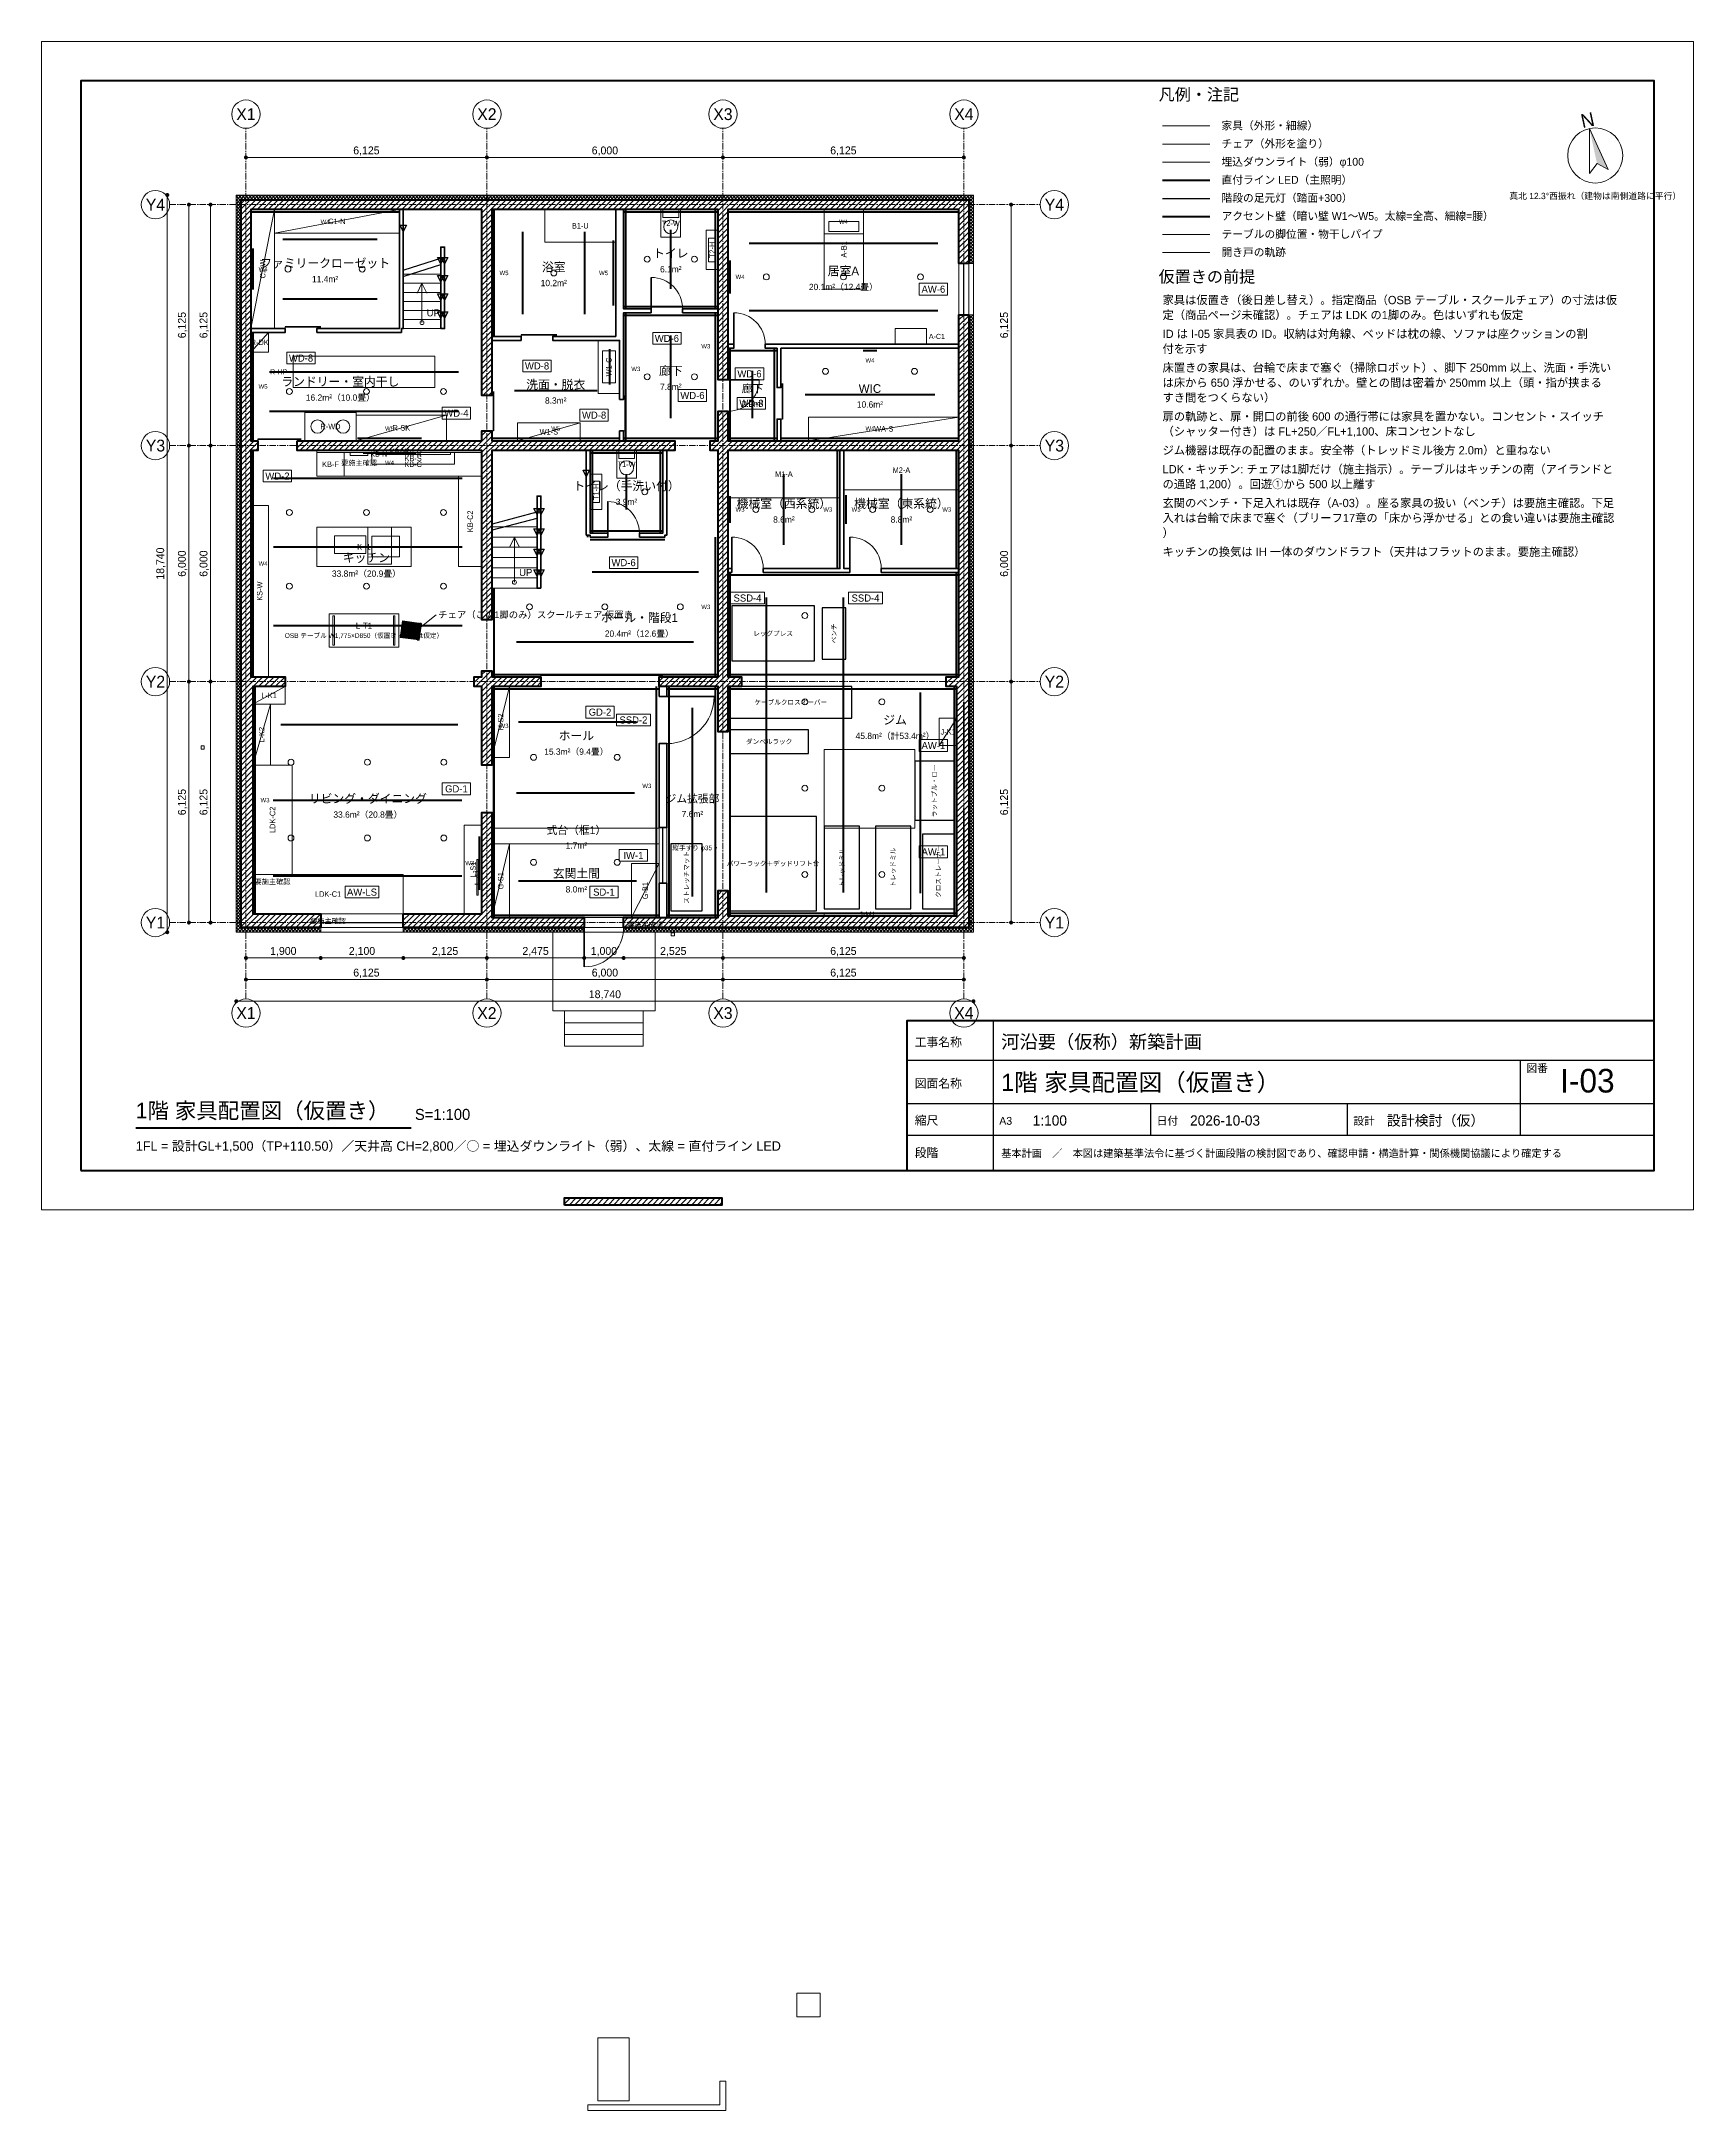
# Model space of a CAD drawing. Header units: millimetres. Extents: x 0 to 42000, y -22900 to 29700.
import ezdxf
from ezdxf.enums import TextEntityAlignment as Align

# ---------------------------------------------------------------- set-up
doc = ezdxf.new("R2010")
doc.units = ezdxf.units.MM
doc.header["$LTSCALE"] = 50
doc.linetypes.add('CENTER', pattern=[5.08, 3.175, -0.635, 0.635, -0.635])
for name, color, linetype, lineweight in [('A-ACCENT', 1, 'Continuous', 90), ('A-CUT', 7, 'Continuous', 50), ('A-CUT-HATCH', 8, 'Continuous', 9), ('A-CUT-INS', 9, 'Continuous', 9), ('A-CUT-LGS', 7, 'Continuous', 35), ('A-DIMS', 7, 'Continuous', 13), ('A-DOOR', 5, 'Continuous', 18), ('A-FURN', 7, 'Continuous', 18), ('A-GLAZ', 5, 'Continuous', 18), ('A-GRID', 1, 'CENTER', 13), ('A-GRID-SYMB', 7, 'Continuous', 18), ('A-HIDDEN', 8, 'Continuous', 13), ('A-ROOM', 7, 'Continuous', 18), ('A-STRS', 7, 'Continuous', 18), ('A-SYMB', 7, 'Continuous', 18), ('A-TEXT', 7, 'Continuous', 18), ('A-VIS', 7, 'Continuous', 18), ('E-FOOT', 6, 'Continuous', 25), ('E-LINE', 4, 'Continuous', 70), ('E-LITE', 7, 'Continuous', 18), ('G-FRAME', 7, 'Continuous', 70), ('G-TITLE', 7, 'Continuous', 25)]:
    doc.layers.add(name, color=color, linetype=linetype, lineweight=lineweight)
doc.styles.add('JP', font='ipag.ttf')
doc.dimstyles.new('JIS', dxfattribs={"dimscale": 100, "dimtxt": 2, "dimasz": 1, "dimexe": 1, "dimexo": 1, "dimgap": 0.6, "dimtad": 1, "dimdec": 0, "dimtxsty": 'JP', "dimblk": 'DOT', "dimcen": 2.5, "dimclrd": 7, "dimclre": 7, "dimclrt": 7, "dimazin": 3, "dimtfac": 1, "dimtmove": 0, "dimatfit": 3, "dimlwd": 13, "dimlwe": 13})

# ---------------------------------------------------------------- blocks, each defined once
blk = doc.blocks.new('_DOT')
at = {"color": 0, "linetype": 'BYBLOCK'}
blk.add_line((-0.5, 0), (-1, 0), dxfattribs=at)
at = {"color": 0, "linetype": 'BYBLOCK', "const_width": 0.5}
blk.add_lwpolyline([(-0.25, 0, 1), (0.25, 0, 1)], format="xyb", close=True, dxfattribs=at)

msp = doc.modelspace()

# ---------------------------------------------------------------- hatches: boundary and pattern name
at = {"layer": 'A-CUT-HATCH'}
h = msp.add_hatch(dxfattribs=at)
h.set_pattern_fill('ANSI31', scale=31.496)
h.paths.add_polyline_path([(5075, 25425), (5075, 25675), (23575, 25675), (23575, 25425), (23575, 24050), (23325, 24050), (23325, 25425), (17450, 25425), (17450, 21100), (17200, 21100), (17200, 25425), (11450, 25425), (11450, 20700), (11200, 20700), (11200, 25425), (5325, 25425), (5325, 19550), (5500, 19550), (5500, 19300), (5325, 19300), (5325, 13550), (6200, 13550), (6200, 13300), (5375, 13300), (5375, 7525), (7100, 7525), (7100, 7425), (7100, 7175), (5075, 7175), (5075, 7425), (5075, 7525)])
h.paths.add_polyline_path([(17450, 13300), (17450, 12150), (17200, 12150), (17200, 13300), (15700, 13300), (15700, 13550), (17200, 13550), (17200, 19300), (17000, 19300), (17000, 19550), (17200, 19550), (17200, 20300), (17450, 20300), (17450, 19550), (23325, 19550), (23325, 22750), (23575, 22750), (23575, 12900), (23575, 10700), (23575, 10200), (23575, 8000), (23575, 7475), (23575, 7425), (23575, 7175), (14800, 7175), (14800, 7425), (17200, 7425), (17200, 8115), (17450, 8115), (17450, 7475), (23275, 7475), (23275, 8000), (23275, 10200), (23275, 10700), (23275, 12900), (23275, 13300), (23000, 13300), (23000, 13550), (23325, 13550), (23325, 19300), (17450, 19300), (17450, 13550), (17800, 13550), (17800, 13300)])
h.paths.add_polyline_path([(13300, 120), (13300, 300), (17300, 300), (17300, 120)])
h.paths.add_polyline_path([(6500, 19550), (11200, 19550), (11200, 19800), (11450, 19800), (11450, 19550), (16100, 19550), (16100, 19300), (11450, 19300), (11450, 15000), (11200, 15000), (11200, 19300), (6500, 19300)])
h.paths.add_polyline_path([(9200, 7175), (9200, 7425), (9200, 7525), (11200, 7525), (11200, 10100), (11450, 10100), (11450, 7425), (13800, 7425), (13800, 7175)])
h.paths.add_polyline_path([(12700, 13550), (12700, 13300), (11450, 13300), (11450, 11300), (11200, 11300), (11200, 13300), (11000, 13300), (11000, 13550), (11200, 13550), (11200, 13700), (11450, 13700), (11450, 13550)])
at = {"layer": 'A-CUT-INS'}
h = msp.add_hatch(dxfattribs=at)
h.set_pattern_fill('ANSI37', scale=18.89764)
h.paths.add_polyline_path([(4955, 25675), (4955, 25795), (23695, 25795), (23695, 25675), (23695, 24050), (23575, 24050), (23575, 25675), (5075, 25675), (5075, 7175), (7100, 7175), (7100, 7055), (4955, 7055), (4955, 7175)])
h.paths.add_polyline_path([(14800, 7175), (23575, 7175), (23575, 8000), (23575, 10200), (23575, 10700), (23575, 12900), (23575, 22750), (23695, 22750), (23695, 12900), (23695, 10700), (23695, 10200), (23695, 8000), (23695, 7175), (23695, 7055), (14800, 7055)])
h.paths.add_polyline_path([(13800, 7175), (13800, 7055), (9200, 7055), (9200, 7175)])
at = {"layer": 'A-FURN'}
h = msp.add_hatch(color=8, dxfattribs=at)
h.dxf.hatch_style = 1
h.paths.add_polyline_path([(9120.6, 14550.4), (9595.9, 14483.6), (9654.4, 14899.6), (9179.1, 14966.4)])
at = {"layer": 'A-SYMB'}
msp.add_hatch(color=7, dxfattribs=at).paths.add_polyline_path([(39351.1, 27484), (39544.7, 26594.8), (39828.7, 26441.7)])

# ---------------------------------------------------------------- linework, layer by layer
at = {"layer": 'A-ACCENT'}
msp.add_line((28500, 25250), (29700, 25250), dxfattribs=at)
at = {"layer": 'A-ACCENT', "lineweight": 90}
for points in [[(5325, 25365), (9100, 25365)], [(11510, 22200), (11510, 25425)], [(17450, 25365), (23325, 25365)], [(5385, 23389.7), (5385, 24435.3)], [(14540, 22989.3), (14540, 24635.7)], [(17510, 23295.1), (17510, 24129.9)], [(5385, 19550), (5385, 22300)], [(17140, 21700), (17140, 22200)], [(20887, 21840), (21238, 21840)], [(14860, 21200), (14860, 21550)], [(8035.2, 19610), (9664.8, 19610)], [(11455.6, 19610), (14694.4, 19610)], [(18800, 19610), (23325, 19610)], [(5385, 13550), (5385, 19300)], [(8176.4, 19240), (9523.6, 19240)], [(20240, 16300), (20240, 19300)], [(23265, 16300), (23265, 19300)], [(17510, 17463.8), (17510, 18136.2)], [(20460, 17439), (20460, 18161)], [(17140, 14150), (17140, 16500)], [(5435, 7525), (5435, 13300)], [(11510, 11900), (11510, 12700)], [(15640, 10300), (15640, 11250)], [(11140, 8133), (11140, 9492)]]:
    msp.add_lwpolyline(points, dxfattribs=at)
at = {"layer": 'A-ACCENT', "lineweight": 40}
for points in [[(14800, 25365), (17200, 25365)], [(14860, 22900), (14860, 25425)], [(17140, 22900), (17140, 25425)], [(14800, 22960), (17200, 22960)], [(14800, 22740), (17200, 22740)], [(14860, 22150), (14860, 22800)], [(17140, 22200), (17140, 22800)], [(14860, 21550), (14860, 22150)], [(17140, 19550), (17140, 21700)], [(17450, 21840), (18700, 21840)], [(17510, 19550), (17510, 21900)], [(18640, 19550), (18640, 21900)], [(14860, 19550), (14860, 21200)], [(14800, 19610), (17200, 19610)], [(17450, 19610), (18700, 19610)], [(13950, 19240), (15800, 19240)], [(14010, 17200), (14010, 19300)], [(15740, 17200), (15740, 19300)], [(13890, 17100), (13890, 17130)], [(13950, 17260), (15800, 17260)], [(13950, 17040), (15850, 17040)], [(17140, 16500), (17140, 17100)], [(11510, 13550), (11510, 15800)], [(17450, 16140), (23325, 16140)], [(17510, 13550), (17510, 16200)], [(23265, 13550), (23265, 16200)], [(17140, 13550), (17140, 14150)], [(11450, 13610), (17200, 13610)], [(11450, 13240), (15700, 13240)], [(11510, 12700), (11510, 13300)], [(15640, 11250), (15640, 13300)], [(15900, 13240), (17200, 13240)], [(15960, 7425), (15960, 13300)], [(17140, 7425), (17140, 13300)], [(17450, 13610), (23325, 13610)], [(17450, 13240), (23275, 13240)], [(17510, 7475), (17510, 13300)], [(23215, 7475), (23215, 13300)], [(11510, 9700), (11510, 11900)], [(15640, 9700), (15640, 10300)], [(11510, 9300), (11510, 9700)], [(15640, 9300), (15640, 9700)], [(11510, 7425), (11510, 9300)], [(15640, 7425), (15640, 9300)], [(11450, 7485), (15700, 7485)], [(15900, 7485), (17200, 7485)], [(17450, 7535), (23275, 7535)]]:
    msp.add_lwpolyline(points, dxfattribs=at)
at = {"layer": 'A-CUT'}
for points in [[(5075, 25425), (5075, 25675), (23575, 25675), (23575, 25425), (23575, 24050), (23325, 24050), (23325, 25425), (17450, 25425), (17450, 21100), (17200, 21100), (17200, 25425), (11450, 25425), (11450, 20700), (11200, 20700), (11200, 25425), (5325, 25425), (5325, 19550), (5500, 19550), (5500, 19300), (5325, 19300), (5325, 13550), (6200, 13550), (6200, 13300), (5375, 13300), (5375, 7525), (7100, 7525), (7100, 7425), (7100, 7175), (5075, 7175), (5075, 7425), (5075, 7525), (5075, 25425)], [(17450, 13300), (17450, 12150), (17200, 12150), (17200, 13300), (15700, 13300), (15700, 13550), (17200, 13550), (17200, 19300), (17000, 19300), (17000, 19550), (17200, 19550), (17200, 20300), (17450, 20300), (17450, 19550), (23325, 19550), (23325, 22750), (23575, 22750), (23575, 12900), (23575, 10700), (23575, 10200), (23575, 8000), (23575, 7475), (23575, 7425), (23575, 7175), (14800, 7175), (14800, 7425), (17200, 7425), (17200, 8115), (17450, 8115), (17450, 7475), (23275, 7475), (23275, 8000), (23275, 10200), (23275, 10700), (23275, 12900), (23275, 13300), (23000, 13300), (23000, 13550), (23325, 13550), (23325, 19300), (17450, 19300), (17450, 13550), (17800, 13550), (17800, 13300), (17450, 13300)], [(6500, 19550), (11200, 19550), (11200, 19800), (11450, 19800), (11450, 19550), (16100, 19550), (16100, 19300), (11450, 19300), (11450, 15000), (11200, 15000), (11200, 19300), (6500, 19300), (6500, 19550)], [(12700, 13550), (12700, 13300), (11450, 13300), (11450, 11300), (11200, 11300), (11200, 13300), (11000, 13300), (11000, 13550), (11200, 13550), (11200, 13700), (11450, 13700), (11450, 13550), (12700, 13550)], [(9200, 7175), (9200, 7425), (9200, 7525), (11200, 7525), (11200, 10100), (11450, 10100), (11450, 7425), (13800, 7425), (13800, 7175), (9200, 7175)], [(13300, 120), (13300, 300), (17300, 300), (17300, 120), (13300, 120)]]:
    msp.add_lwpolyline(points, dxfattribs=at)
at = {"layer": 'A-CUT-LGS', "lineweight": 18}
for points in [[(4955, 25675), (4955, 25795), (23695, 25795), (23695, 25675), (23695, 24050), (23575, 24050), (23575, 25675), (5075, 25675), (5075, 7175), (7100, 7175), (7100, 7055), (4955, 7055), (4955, 7175), (4955, 25675)], [(14800, 7175), (23575, 7175), (23575, 8000), (23575, 10200), (23575, 10700), (23575, 12900), (23575, 22750), (23695, 22750), (23695, 12900), (23695, 10700), (23695, 10200), (23695, 8000), (23695, 7175), (23695, 7055), (14800, 7055), (14800, 7175)], [(13800, 7175), (13800, 7055), (9200, 7055), (9200, 7175), (13800, 7175)]]:
    msp.add_lwpolyline(points, dxfattribs=at)
at = {"layer": 'A-CUT-LGS'}
for points in [[(7000, 22300), (7000, 22400), (9100, 22400), (9100, 25425), (9200, 25425), (9200, 22400), (9150, 22400), (9150, 22300), (7000, 22300)], [(14700, 20600), (14700, 22100), (13000, 22100), (13000, 22200), (14600, 22200), (14600, 25425), (14800, 25425), (14800, 22900), (15500, 22900), (15500, 22800), (14800, 22800), (14800, 22150), (14800, 20600), (14700, 20600)], [(10150, 22400), (10150, 24470), (10250, 24470), (10250, 22400), (10150, 22400)], [(16300, 22800), (16300, 22900), (17200, 22900), (17200, 22800), (16300, 22800)], [(5325, 22300), (5325, 22400), (6200, 22400), (6200, 22300), (5325, 22300)], [(12200, 22100), (11450, 22100), (11450, 22200), (12200, 22200), (12200, 22100)], [(17450, 21900), (17450, 22000), (17600, 22000), (17600, 21900), (17450, 21900)], [(23325, 22000), (23325, 21900), (18800, 21900), (18800, 20900), (18700, 20900), (18700, 21900), (18400, 21900), (18400, 22000), (23325, 22000)], [(18700, 19550), (18700, 20100), (18800, 20100), (18800, 19550), (18700, 19550)], [(14700, 19550), (14700, 19800), (14800, 19800), (14800, 19550), (14700, 19550)], [(13950, 17100), (13950, 17150), (13850, 17150), (13850, 19300), (13950, 19300), (13950, 17200), (14400, 17200), (14400, 17100), (13950, 17100)], [(15200, 17100), (15200, 17200), (15800, 17200), (15800, 19300), (15900, 19300), (15900, 17150), (15850, 17150), (15850, 17100), (15200, 17100)], [(18350, 16200), (18350, 16300), (20300, 16300), (20300, 19300), (20400, 19300), (20400, 16300), (20550, 16300), (20550, 16200), (18350, 16200)], [(12700, 15800), (12600, 15800), (12600, 18140), (12700, 18140), (12700, 15800)], [(17450, 16200), (17450, 16300), (17550, 16300), (17550, 16200), (17450, 16200)], [(21350, 16200), (21350, 16300), (23325, 16300), (23325, 16200), (21350, 16200)], [(15700, 13050), (15700, 13300), (15900, 13300), (15900, 13050), (15700, 13050)], [(15700, 9715), (15700, 11850), (15900, 11850), (15900, 9715), (15700, 9715)], [(15700, 7425), (15700, 8300), (15900, 8300), (15900, 7425), (15700, 7425)]]:
    msp.add_lwpolyline(points, dxfattribs=at)
at = {"layer": 'A-DOOR'}
for p, q in [((28500, 24330), (29700, 24330)), ((6200, 22440), (6200, 22300)), ((12200, 22240), (12200, 22100)), ((18840, 20100), (18700, 20100)), ((5500, 19590), (5500, 19300)), ((11490, 19800), (11200, 19800)), ((14840, 19800), (14700, 19800)), ((12700, 13590), (12700, 13300)), ((11490, 10100), (11200, 10100))]:
    msp.add_line(p, q, dxfattribs=at)
at = {"layer": 'A-DOOR', "lineweight": 35}
for p, q in [((15500, 22900), (15500, 23700)), ((17600, 22000), (17600, 22800)), ((17450, 21100), (18250, 21100)), ((14400, 17200), (14400, 18000)), ((17550, 16300), (17550, 17100)), ((20550, 16300), (20550, 17100)), ((15900, 13050), (17100, 13050)), ((13800, 7175), (13800, 6175))]:
    msp.add_line(p, q, dxfattribs=at)
for points in [[(6200, 22440), (7100, 22440)], [(12200, 22240), (13100, 22240)], [(11490, 19800), (11490, 20800)], [(14840, 19800), (14840, 20700)], [(18840, 20100), (18840, 21000)], [(5500, 19590), (6600, 19590)], [(12700, 13590), (15800, 13590)], [(11490, 10100), (11490, 11400)]]:
    msp.add_lwpolyline(points, dxfattribs=at)
at = {"layer": 'A-DOOR'}
for points in [[(4060, 11710), (4060, 11790), (4140, 11790), (4140, 11710), (4060, 11710)], [(16010, 6960), (16010, 7040), (16090, 7040), (16090, 6960), (16010, 6960)], [(19200, -20513.6), (19200, -19913.6), (19800, -19913.6), (19800, -20513.6), (19200, -20513.6)], [(14144.6, -22650), (14144.6, -21050), (14944.6, -21050), (14944.6, -22650), (14144.6, -22650)]]:
    msp.add_lwpolyline(points, dxfattribs=at)
for centre, radius, start, end in [((15500, 22900), 800, 0, 90), ((17600, 22000), 800, 0, 90), ((17450, 21100), 800, 270, 0), ((14400, 17200), 800, 0, 90), ((17550, 16300), 800, 0, 90), ((20550, 16300), 800, 0, 90), ((15900, 13050), 1200, 270, 0), ((13800, 7175), 1000, 270, 0)]:
    msp.add_arc(centre, radius, start, end, dxfattribs=at)
at = {"layer": 'A-FURN'}
for p, q in [((28500, 27550), (29700, 27550)), ((28500, 27090), (29700, 27090)), ((5325, 22400), (5925, 25425)), ((5925, 24825), (9100, 25425)), ((19900, 24805), (20900, 24805)), ((5325, 21800), (5775, 22300)), ((8000, 19550), (10300, 20200)), ((12100, 19550), (13700, 20000)), ((19500, 19550), (23325, 20150)), ((5375, 12850), (6200, 13300)), ((11450, 11500), (11900, 13300)), ((5375, 11300), (5825, 12850)), ((22825, 11800), (23275, 12500)), ((11450, 7425), (11900, 9300)), ((15000, 7425), (15700, 8800))]:
    msp.add_line(p, q, dxfattribs=at)
for points in [[(5325, 22400), (5925, 22400), (5925, 25425), (5325, 25425)], [(5925, 24825), (9100, 24825), (9100, 25425), (5925, 25425)], [(12800, 24600), (14600, 24600), (14600, 25425), (12800, 25425)], [(15750, 24725), (16250, 24725), (16250, 25425), (15750, 25425)], [(15800, 25225), (16200, 25225), (16200, 25425), (15800, 25425)], [(19900, 23400), (20900, 23400), (20900, 25425), (19900, 25425)], [(16900, 23900), (17200, 23900), (17200, 24900), (16900, 24900)], [(20020, 24865), (20780, 24865), (20780, 25125), (20020, 25125)], [(16960, 24100), (17140, 24100), (17140, 24700), (16960, 24700)], [(5325, 21800), (5775, 21800), (5775, 22300), (5325, 22300)], [(14150, 20750), (14700, 20750), (14700, 22100), (14150, 22100)], [(21700, 22000), (22500, 22000), (22500, 22400), (21700, 22400)], [(6400, 20900), (10000, 20900), (10000, 21700), (6400, 21700)], [(14260, 21020), (14590, 21020), (14590, 21830), (14260, 21830)], [(6700, 19550), (8000, 19550), (8000, 20270), (6700, 20270)], [(8000, 19550), (10300, 19550), (10300, 20200), (8000, 20200)], [(12100, 19550), (13700, 19550), (13700, 20000), (12100, 20000)], [(19500, 19550), (23325, 19550), (23325, 20150), (19500, 20150)], [(7000, 19250), (11200, 19250), (11200, 19300), (7000, 19300)], [(7000, 18650), (7700, 18650), (7700, 19250), (7000, 19250)], [(7700, 18650), (11200, 18650), (11200, 19250), (7700, 19250)], [(7850, 19170), (8300, 19170), (8300, 19250), (7850, 19250)], [(8400, 18950), (10500, 18950), (10500, 19250), (8400, 19250)], [(8500, 19200), (10400, 19200), (10400, 19250), (8500, 19250)], [(14625, 18600), (15125, 18600), (15125, 19300), (14625, 19300)], [(14675, 19100), (15075, 19100), (15075, 19300), (14675, 19300)], [(17450, 18100), (20300, 18100), (20300, 19300), (17450, 19300)], [(20400, 18300), (23325, 18300), (23325, 19300), (20400, 19300)], [(10600, 16350), (11200, 16350), (11200, 18650), (10600, 18650)], [(13950, 17800), (14250, 17800), (14250, 18700), (13950, 18700)], [(14010, 17980), (14190, 17980), (14190, 18520), (14010, 18520)], [(5325, 13550), (5775, 13550), (5775, 17900), (5325, 17900)], [(7000, 16350), (9400, 16350), (9400, 17350), (7000, 17350)], [(7450, 16680), (8250, 16680), (8250, 17130), (7450, 17130)], [(8400, 16600), (9100, 16600), (9100, 17120), (8400, 17120)], [(7312.5, 14300), (9087.5, 14300), (9087.5, 15150), (7312.5, 15150)], [(9120.6, 14550.4), (9595.9, 14483.6), (9654.4, 14899.6), (9179.1, 14966.4)], [(5375, 12850), (6200, 12850), (6200, 13300), (5375, 13300)], [(11450, 11500), (11900, 11500), (11900, 13300), (11450, 13300)], [(5375, 11300), (5825, 11300), (5825, 12850), (5375, 12850)], [(22825, 11800), (23275, 11800), (23275, 12500), (22825, 12500)], [(5375, 8525), (6375, 8525), (6375, 11300), (5375, 11300)], [(10750, 7525), (11200, 7525), (11200, 9775), (10750, 9775)], [(11450, 7425), (11900, 7425), (11900, 9300), (11450, 9300)], [(5375, 7525), (9200, 7525), (9200, 8525), (5375, 8525)], [(11070, 8000), (11100, 8000), (11100, 8900), (11070, 8900)], [(15000, 7425), (15700, 7425), (15700, 8800), (15000, 8800)], [(19900, 7475), (22100, 7475), (22100, 7535), (19900, 7535)]]:
    msp.add_lwpolyline(points, close=True, dxfattribs=at)
at = {"layer": 'A-FURN', "lineweight": 35}
msp.add_lwpolyline([(9556.3, 14489.2), (9595.9, 14483.6), (9654.4, 14899.6), (9614.8, 14905.1)], close=True, dxfattribs=at)
at = {"layer": 'A-FURN'}
for centre, radius in [((16000, 24985), 180), ((7020, 19910), 170), ((7670, 19910), 170), ((14875, 18860), 180), ((17143, 9198), 17.5)]:
    msp.add_circle(centre, radius, dxfattribs=at)
at = {"layer": 'A-GLAZ', "lineweight": 25}
for points in [[(23450, 22750), (23450, 24050)], [(15800, 8300), (15800, 9715)], [(7100, 7300), (9200, 7300)]]:
    msp.add_lwpolyline(points, dxfattribs=at)
at = {"layer": 'A-GRID'}
for p, q in [((5200, 5360), (5200, 27490)), ((11325, 5360), (11325, 27490)), ((17325, 5360), (17325, 27490)), ((23450, 5360), (23450, 27490)), ((3260, 25550), (25390, 25550)), ((3260, 19425), (25390, 19425)), ((3260, 13425), (25390, 13425)), ((3260, 7300), (25390, 7300))]:
    msp.add_line(p, q, dxfattribs=at)
at = {"layer": 'A-GRID-SYMB'}
for centre in [(5200, 27850), (11325, 27850), (17325, 27850), (23450, 27850), (2900, 25550), (25750, 25550), (2900, 19425), (25750, 19425), (2900, 13425), (25750, 13425), (2900, 7300), (25750, 7300), (5200, 5000), (11325, 5000), (17325, 5000), (23450, 5000)]:
    msp.add_circle(centre, 360, dxfattribs=at)
at = {"layer": 'A-HIDDEN'}
for p, q in [((28500, 24790), (29700, 24790)), ((6400, 21700), (10000, 21700)), ((6400, 20900), (10000, 20900)), ((7700, 18650), (11200, 18650)), ((10600, 16350), (11200, 16350))]:
    msp.add_line(p, q, dxfattribs=at)
at = {"layer": 'A-HIDDEN', "lineweight": 35}
for p, q in [((23450, 10700), (23450, 12900)), ((23450, 8000), (23450, 10200))]:
    msp.add_line(p, q, dxfattribs=at)
at = {"layer": 'A-HIDDEN'}
for points in [[(8300, 16410), (8900, 16410), (8900, 17350), (8300, 17350)], [(7412.5, 14350), (7452.5, 14350), (7452.5, 15100), (7412.5, 15100)], [(8947.5, 14350), (8987.5, 14350), (8987.5, 15100), (8947.5, 15100)], [(19900, 9700), (22200, 9700), (22200, 11700), (19900, 11700)]]:
    msp.add_lwpolyline(points, close=True, dxfattribs=at)
at = {"layer": 'A-STRS', "lineweight": 25}
for p, q in [((9220, 23890), (10150, 24190)), ((9220, 23730), (10150, 24030)), ((11470, 17440), (12600, 17740)), ((11470, 17280), (12600, 17580))]:
    msp.add_line(p, q, dxfattribs=at)
at = {"layer": 'A-STRS'}
for points in [[(9200, 23780), (10150, 23780), (10150, 23550), (9200, 23550), (9200, 23780)], [(9200, 23550), (10150, 23550), (10150, 23320), (9200, 23320), (9200, 23550)], [(9200, 23320), (10150, 23320), (10150, 23090), (9200, 23090), (9200, 23320)], [(9555, 23300), (9675, 23550), (9795, 23300)], [(9675, 22550), (9675, 23550)], [(9200, 23090), (10150, 23090), (10150, 22860), (9200, 22860), (9200, 23090)], [(9200, 22860), (10150, 22860), (10150, 22630), (9200, 22630), (9200, 22860)], [(9200, 22630), (10150, 22630), (10150, 22400), (9200, 22400), (9200, 22630)], [(11450, 17360), (12600, 17360), (12600, 17100), (11450, 17100), (11450, 17360)], [(11450, 17100), (12600, 17100), (12600, 16840), (11450, 16840), (11450, 17100)], [(11450, 16840), (12600, 16840), (12600, 16580), (11450, 16580), (11450, 16840)], [(11905, 16850), (12025, 17100), (12145, 16850)], [(12025, 15950), (12025, 17100)], [(11450, 16580), (12600, 16580), (12600, 16320), (11450, 16320), (11450, 16580)], [(11450, 16320), (12600, 16320), (12600, 16060), (11450, 16060), (11450, 16320)], [(11450, 16060), (12600, 16060), (12600, 15800), (11450, 15800), (11450, 16060)], [(13000, 5055), (13000, 7055), (13800, 7055), (14800, 7055), (15600, 7055), (15600, 5055), (13000, 5055)], [(13300, 4755), (13300, 5055), (15300, 5055), (15300, 4755), (13300, 4755)], [(13300, 4455), (13300, 4755), (15300, 4755), (15300, 4455), (13300, 4455)], [(13300, 4155), (13300, 4455), (15300, 4455), (15300, 4155), (13300, 4155)]]:
    msp.add_lwpolyline(points, dxfattribs=at)
for centre in [(9675, 22550), (12025, 15950)]:
    msp.add_circle(centre, 50, dxfattribs=at)
at = {"layer": 'A-SYMB'}
msp.add_line((9537.5, 14725), (10037.5, 15125), dxfattribs=at)
at = {"layer": 'A-SYMB', "lineweight": 50}
msp.add_line((2400, 2080), (9396, 2080), dxfattribs=at)
at = {"layer": 'A-SYMB'}
msp.add_lwpolyline([(39351.1, 27484), (39349.9, 26337.5), (39544.7, 26594.8), (39828.7, 26441.7)], close=True, dxfattribs=at)
msp.add_circle((39500, 26800), 700, dxfattribs=at)
at = {"layer": 'A-TEXT'}
for points in [[(22314.2, 23250), (23035.8, 23250), (23035.8, 23550), (22314.2, 23550)], [(15539.2, 22000), (16260.8, 22000), (16260.8, 22300), (15539.2, 22300)], [(6239.2, 21500), (6960.8, 21500), (6960.8, 21800), (6239.2, 21800)], [(12239.2, 21300), (12960.8, 21300), (12960.8, 21600), (12239.2, 21600)], [(17639.2, 21100), (18360.8, 21100), (18360.8, 21400), (17639.2, 21400)], [(16189.2, 20550), (16910.8, 20550), (16910.8, 20850), (16189.2, 20850)], [(17689.2, 20350), (18410.8, 20350), (18410.8, 20650), (17689.2, 20650)], [(10189.2, 20100), (10910.8, 20100), (10910.8, 20400), (10189.2, 20400)], [(13689.2, 20050), (14410.8, 20050), (14410.8, 20350), (13689.2, 20350)], [(5639.2, 18500), (6360.8, 18500), (6360.8, 18800), (5639.2, 18800)], [(14439.2, 16300), (15160.8, 16300), (15160.8, 16600), (14439.2, 16600)], [(17519, 15400), (18381, 15400), (18381, 15700), (17519, 15700)], [(20519, 15400), (21381, 15400), (21381, 15700), (20519, 15700)], [(13839.2, 12500), (14560.8, 12500), (14560.8, 12800), (13839.2, 12800)], [(14619, 12300), (15481, 12300), (15481, 12600), (14619, 12600)], [(22314.2, 11650), (23035.8, 11650), (23035.8, 11950), (22314.2, 11950)], [(10189.2, 10550), (10910.8, 10550), (10910.8, 10850), (10189.2, 10850)], [(14689.2, 8857.5), (15410.8, 8857.5), (15410.8, 9157.5), (14689.2, 9157.5)], [(22314.2, 8950), (23035.8, 8950), (23035.8, 9250), (22314.2, 9250)], [(7719, 7925), (8581, 7925), (8581, 8225), (7719, 8225)], [(13939.2, 7925), (14660.8, 7925), (14660.8, 8225), (13939.2, 8225)]]:
    msp.add_lwpolyline(points, close=True, dxfattribs=at)
at = {"layer": 'A-VIS'}
for points in [[(23325, 22750), (23325, 24050), (23575, 24050), (23575, 22750), (23325, 22750)], [(23575, 22750), (23575, 24050), (23695, 24050), (23695, 22750), (23575, 22750)], [(15700, 9700.5), (15700, 9700), (11450, 9700), (11450, 9700.5)], [(11450, 9300), (11450, 9700), (15700, 9700), (15700, 9300), (11450, 9300)], [(15700, 8300), (15700, 9715), (15900, 9715), (15900, 8300), (15700, 8300)], [(14800, 7425), (13800, 7425), (11450, 7425), (11450, 9300), (15700, 9300), (15700, 8300), (15700, 7425), (14800, 7425)], [(7100, 7175), (7100, 7425), (7100, 7525), (9200, 7525), (9200, 7425), (9200, 7175), (7100, 7175)], [(13800, 7424.5), (13800, 7425), (14800, 7425), (14800, 7424.5)], [(7100, 7055), (7100, 7175), (9200, 7175), (9200, 7055), (7100, 7055)], [(14800, 7175.5), (14800, 7175), (13800, 7175), (13800, 7175.5)], [(13800, 7174.5), (13800, 7175), (14800, 7175), (14800, 7174.5)], [(14800, 7055.5), (14800, 7055), (13800, 7055), (13800, 7055.5)], [(13887.9, -22900), (13887.9, -22750), (17250, -22750), (17250, -22150), (17400, -22150), (17400, -22750), (17400, -22900), (13887.9, -22900)]]:
    msp.add_lwpolyline(points, dxfattribs=at)
at = {"layer": 'A-VIS', "lineweight": 25}
for points in [[(17550, 13950), (19650, 13950), (19650, 15350), (17550, 15350)], [(19850, 14000), (20450, 14000), (20450, 15300), (19850, 15300)], [(17500, 12500), (20600, 12500), (20600, 13300), (17500, 13300)], [(17500, 11600), (19500, 11600), (19500, 12200), (17500, 12200)], [(22200, 9900), (23200, 9900), (23200, 11400), (22200, 11400)], [(17500, 7600), (19700, 7600), (19700, 10000), (17500, 10000)], [(19900, 7650), (20800, 7650), (20800, 9750), (19900, 9750)], [(21200, 7650), (22100, 7650), (22100, 9750), (21200, 9750)], [(22400, 7650), (23200, 7650), (23200, 9550), (22400, 9550)], [(16000, 7600), (16800, 7600), (16800, 9300), (16000, 9300)]]:
    msp.add_lwpolyline(points, close=True, dxfattribs=at)
at = {"layer": 'E-FOOT'}
msp.add_line((28500, 25710), (29700, 25710), dxfattribs=at)
for points in [[(9120, 25027.5), (9280, 25027.5), (9200, 24867.5)], [(10070, 24205), (10230, 24205), (10150, 24045)], [(10170, 24205), (10330, 24205), (10250, 24045)], [(10070, 23745), (10230, 23745), (10150, 23585)], [(10170, 23745), (10330, 23745), (10250, 23585)], [(10070, 23285), (10230, 23285), (10150, 23125)], [(10170, 23285), (10330, 23285), (10250, 23125)], [(10070, 22825), (10230, 22825), (10150, 22665)], [(10170, 22825), (10330, 22825), (10250, 22665)], [(13770, 18800), (13930, 18800), (13850, 18640)], [(12520, 17830), (12680, 17830), (12600, 17670)], [(12620, 17830), (12780, 17830), (12700, 17670)], [(12520, 17310), (12680, 17310), (12600, 17150)], [(12620, 17310), (12780, 17310), (12700, 17150)], [(12520, 16790), (12680, 16790), (12600, 16630)], [(12620, 16790), (12780, 16790), (12700, 16630)], [(12520, 16270), (12680, 16270), (12600, 16110)], [(12620, 16270), (12780, 16270), (12700, 16110)]]:
    msp.add_lwpolyline(points, close=True, dxfattribs=at)
at = {"layer": 'E-LINE'}
msp.add_line((28500, 26170), (29700, 26170), dxfattribs=at)
at = {"layer": 'E-LINE', "lineweight": 50}
for points in [[(12238, 22762), (12238, 24862)], [(13812, 22762), (13812, 24862)], [(16000, 23412), (16000, 24912)], [(6138, 24669), (8538, 24669)], [(17988, 24569), (22788, 24569)], [(6138, 23156), (8538, 23156)], [(17988, 22856), (22788, 22856)], [(16000, 20125), (16000, 22225)], [(14450, 20975), (14450, 21875)], [(5800, 21300), (10600, 21300)], [(18075, 20125), (18075, 21325)], [(12025, 20825), (14125, 20825)], [(19412, 20725), (22712, 20725)], [(5800, 20300), (10600, 20300)], [(5900, 18600), (10700, 18600)], [(14875, 17800), (14875, 18700)], [(18875, 16900), (18875, 18700)], [(21862, 16900), (21862, 18700)], [(5900, 16850), (10700, 16850)], [(14000, 16212), (16700, 16212)], [(18429, 8062), (18429, 15562)], [(20388, 8062), (20388, 15562)], [(5900, 14850), (10700, 14850)], [(12075, 14438), (16575, 14438)], [(22346, 8050), (22346, 13150)], [(16550, 7962), (16550, 12762)], [(6088, 12338), (10588, 12338)], [(12125, 12400), (15125, 12400)], [(12075, 10600), (15075, 10600)], [(5888, 10412), (10688, 10412)], [(5888, 8488), (10688, 8488)], [(12125, 8362), (15125, 8362)]]:
    msp.add_lwpolyline(points, dxfattribs=at)
at = {"layer": 'E-LITE'}
msp.add_line((28500, 26630), (29700, 26630), dxfattribs=at)
for centre in [(15400, 24162.5), (16600, 24162.5), (6268.8, 23912.5), (8156.2, 23912.5), (13025, 23812.5), (18429.2, 23712.5), (20387.5, 23712.5), (22345.8, 23712.5), (15400, 21175), (16600, 21175), (19931.2, 21312.5), (22193.8, 21312.5), (6304.2, 20800), (8262.5, 20800), (10220.8, 20800), (15337.5, 18250), (6304.2, 17725), (8262.5, 17725), (10220.8, 17725), (18162.5, 17800), (19587.5, 17800), (21130.8, 17800), (22593.2, 17800), (6304.2, 15850), (8262.5, 15850), (10220.8, 15850), (12408.3, 15325), (14325, 15325), (16241.7, 15325), (19408.5, 15103.1), (19408.5, 12909.4), (21367, 12909.4), (12512.5, 11500), (14637.5, 11500), (6345.8, 11375), (8287.5, 11375), (10229.2, 11375), (19408.5, 10715.6), (21367, 10715.6), (6345.8, 9450), (8287.5, 9450), (10229.2, 9450), (12512.5, 8830.8), (14637.5, 8830.8), (19408.5, 8521.9), (21367, 8521.9)]:
    msp.add_circle(centre, 75, dxfattribs=at)
at = {"layer": 'G-FRAME', "lineweight": 0}
msp.add_lwpolyline([(0, 0), (42000, 0), (42000, 29700), (0, 29700)], close=True, dxfattribs=at)
at = {"layer": 'G-FRAME'}
msp.add_lwpolyline([(1000, 1000), (41000, 1000), (41000, 28700), (1000, 28700)], close=True, dxfattribs=at)
at = {"layer": 'G-TITLE'}
for p, q in [((24200, 1000), (24200, 4800)), ((22000, 3800), (41000, 3800)), ((37600, 1900), (37600, 3800)), ((22000, 2700), (41000, 2700)), ((24200, 1900), (24200, 2700)), ((28200, 1900), (28200, 2700)), ((33200, 1900), (33200, 2700)), ((22000, 1900), (41000, 1900))]:
    msp.add_line(p, q, dxfattribs=at)
at = {"layer": 'G-TITLE', "lineweight": 50}
msp.add_lwpolyline([(22000, 1000), (41000, 1000), (41000, 4800), (22000, 4800)], close=True, dxfattribs=at)

# ---------------------------------------------------------------- texts
at = {"layer": 'A-FURN', "style": 'JP'}
for s, height, p in [('C1-N', 140, (7512.5, 25125)), ('B1-U', 140, (13700, 25012.5)), ('T2-W', 140, (16000, 25075)), ('R-DK', 140, (5550, 22050)), ('R-WD', 140, (7350, 19910)), ('R-SK', 140, (9150, 19875)), ('W1-S', 140, (12900, 19775)), ('WA-S', 140, (21412.5, 19850)), ('KB-F', 140, (7350, 18950)), ('KB-W', 140, (9100, 19275)), ('KB-R', 140, (9450, 19225)), ('KB-C', 140, (9450, 18950)), ('KB-S', 140, (9450, 19100)), ('T1-W', 140, (14875, 18950)), ('M1-A', 140, (18875, 18700)), ('M2-A', 140, (21862.5, 18800)), ('K-I1', 140, (8200, 16850)), ('L-T1', 150, (8200, 14845)), ('OSB テーブル W1,775×D850（仮置き・寸法は仮定）', 120, (8200, 14595)), ('L-K1', 140, (5787.5, 13075)), ('J-K1', 140, (23050, 12150)), ('LDK-C1', 140, (7287.5, 8025)), ('J-M1', 140, (21000, 7505))]:
    msp.add_text(s, height=height, dxfattribs=at).set_placement(p, align=Align.MIDDLE_CENTER)
for s, p in [('T2-H', (17050, 24400)), ('A-B1', (20400, 24412.5)), ('C1-W', (5625, 23912.5)), ('W1-C', (14425, 21425)), ('T1-H', (14100, 18250)), ('KB-C2', (10900, 17500)), ('KS-W', (5550, 15725)), ('L-K2', (5600, 12075)), ('H-S2', (11675, 12400)), ('LDK-C2', (5875, 9912.5)), ('L-S1', (10975, 8650)), ('L-A1', (11085, 8450)), ('G-S1', (11675, 8362.5)), ('G-B1', (15350, 8112.5))]:
    msp.add_text(s, height=140, rotation=90, dxfattribs=at).set_placement(p, align=Align.MIDDLE_CENTER)
for s, p in [('A-C1', (22560, 22200)), ('KB-N', (8360, 19210))]:
    msp.add_text(s, height=130, dxfattribs=at).set_placement(p, align=Align.MIDDLE_LEFT)
msp.add_text('R-HP', height=130, dxfattribs=at).set_placement((6250, 21300), align=Align.MIDDLE_RIGHT)
at = {"layer": 'A-GRID-SYMB', "style": 'JP'}
for s, p in [('X1', (5200, 27850)), ('X2', (11325, 27850)), ('X3', (17325, 27850)), ('X4', (23450, 27850)), ('Y4', (2900, 25550)), ('Y4', (25750, 25550)), ('Y3', (2900, 19425)), ('Y3', (25750, 19425)), ('Y2', (2900, 13425)), ('Y2', (25750, 13425)), ('Y1', (2900, 7300)), ('Y1', (25750, 7300)), ('X1', (5200, 5000)), ('X2', (11325, 5000)), ('X3', (17325, 5000)), ('X4', (23450, 5000))]:
    msp.add_text(s, height=300, dxfattribs=at).set_placement(p, align=Align.MIDDLE_CENTER)
at = {"layer": 'A-ROOM', "style": 'JP'}
for s, height, p in [('ファミリークローゼット', 220, (7212.5, 24062.5)), ('トイレ', 220, (16000, 24312.5)), ('11.4m²', 160, (7212.5, 23657.5)), ('浴室', 220, (13025, 23962.5)), ('6.1m²', 160, (16000, 23907.5)), ('居室A', 220, (20387.5, 23862.5)), ('10.2m²', 160, (13025, 23557.5)), ('20.1m²（12.4畳）', 160, (20387.5, 23457.5)), ('ランドリー・室内干し', 220, (7600, 21050)), ('洗面・脱衣', 220, (13075, 20975)), ('廊下', 220, (16000, 21325)), ('16.2m²（10.0畳）', 160, (7600, 20645)), ('8.3m²', 160, (13075, 20570)), ('7.8m²', 160, (16000, 20920)), ('廊下', 200, (18075, 20875)), ('2.9m²', 160, (18075, 20485)), ('10.6m²', 160, (21062.5, 20470)), ('WIC', 220, (21062.5, 20875)), ('トイレ（手洗い付）', 220, (14875, 18400)), ('3.9m²', 160, (14875, 17995)), ('機械室（西系統）', 220, (18875, 17950)), ('機械室（東系統）', 220, (21862.5, 17950)), ('8.6m²', 160, (18875, 17545)), ('8.8m²', 160, (21862.5, 17545)), ('キッチン', 220, (8262.5, 16575)), ('33.8m²（20.9畳）', 160, (8262.5, 16170)), ('ホール・階段1', 220, (15200, 15050)), ('20.4m²（12.6畳）', 160, (15200, 14645)), ('ホール', 220, (13600, 12050)), ('45.8m²（計53.4m²）', 160, (21700, 12045)), ('ジム', 220, (21700, 12450)), ('15.3m²（9.4畳）', 160, (13600, 11645)), ('リビング・ダイニング', 220, (8300, 10450)), ('ジム拡張部', 200, (16550, 10450)), ('33.6m²（20.8畳）', 160, (8300, 10045)), ('7.6m²', 160, (16550, 10060)), ('式台（框1）', 200, (13600, 9650)), ('1.7m²', 160, (13600, 9260)), ('玄関土間', 220, (13600, 8550)), ('8.0m²', 160, (13600, 8145))]:
    msp.add_text(s, height=height, dxfattribs=at).set_placement(p, align=Align.MIDDLE_CENTER)
at = {"layer": 'A-STRS', "style": 'JP'}
for p in [(9795, 22800), (12145, 16200)]:
    msp.add_text('UP', height=180, dxfattribs=at).set_placement(p, align=Align.MIDDLE_LEFT)
at = {"layer": 'A-SYMB', "style": 'JP'}
msp.add_text('N', height=350, rotation=12.27877, dxfattribs=at).set_placement((39304.3, 27699), align=Align.MIDDLE_CENTER)
msp.add_text('真北 12.3°西振れ（建物は南側道路に平行）', height=160, dxfattribs=at).set_placement((39500, 25850), align=Align.TOP_CENTER)
at = {"layer": 'A-TEXT', "style": 'JP'}
for s, height, p in [('凡例・注記', 300, (28400, 28200)), ('家具（外形・細線）', 200, (30000, 27460)), ('チェア（外形を塗り）', 200, (30000, 27000)), ('埋込ダウンライト（弱）φ100', 200, (30000, 26540)), ('直付ライン LED（主照明）', 200, (30000, 26080)), ('階段の足元灯（踏面+300）', 200, (30000, 25620)), ('アクセント壁（暗い壁 W1〜W5。太線=全高、細線=腰）', 200, (30000, 25160)), ('テーブルの脚位置・物干しパイプ', 200, (30000, 24700)), ('開き戸の軌跡', 200, (30000, 24240)), ('仮置きの前提', 300, (28400, 23570)), ('家具は仮置き（後日差し替え）。指定商品（OSB テーブル・スクールチェア）の寸法は仮', 210, (28500, 23020)), ('定（商品ページ未確認）。チェアは LDK の1脚のみ。色はいずれも仮定', 210, (28500, 22640)), ('ID は I-05 家具表の ID。収納は対角線、ベッドは枕の線、ソファは座クッションの割', 210, (28500, 22160)), ('付を示す', 210, (28500, 21780)), ('床置きの家具は、台輪で床まで塞ぐ（掃除ロボット）、脚下 250mm 以上、洗面・手洗い', 210, (28500, 21300)), ('は床から 650 浮かせる、のいずれか。壁との間は密着か 250mm 以上（頭・指が挟まる', 210, (28500, 20920)), ('すき間をつくらない）', 210, (28500, 20540)), ('扉の軌跡と、扉・開口の前後 600 の通行帯には家具を置かない。コンセント・スイッチ', 210, (28500, 20060)), ('（シャッター付き）は FL+250／FL+1,100、床コンセントなし', 210, (28500, 19680)), ('LDK・キッチン: チェアは1脚だけ（施主指示）。テーブルはキッチンの南（アイランドと', 210, (28500, 18720)), ('ジム機器は既存の配置のまま。安全帯（トレッドミル後方 2.0m）と重ねない', 210, (28500, 19200)), ('の通路 1,200）。回遊①から 500 以上離す', 210, (28500, 18340)), ('玄関のベンチ・下足入れは既存（A-03）。座る家具の扱い（ベンチ）は要施主確認。下足', 210, (28500, 17860)), ('入れは台輪で床まで塞ぐ（ブリーフ17章の「床から浮かせる」との食い違いは要施主確認', 210, (28500, 17480)), ('）', 210, (28500, 17100)), ('キッチンの換気は IH 一体のダウンドラフト（天井はフラットのまま。要施主確認）', 210, (28500, 16620)), ('1FL = 設計GL+1,500（TP+110.50）／天井高 CH=2,800／○ = 埋込ダウンライト（弱）、太線 = 直付ライン LED', 240, (2400, 1500))]:
    msp.add_text(s, height=height, dxfattribs=at).set_placement(p)
for s, height, p in [('W4', 110, (7212.5, 25115)), ('W4', 110, (20387.5, 25115)), ('W4', 110, (5635, 23912.5)), ('W5', 110, (11760, 23812.5)), ('W5', 110, (14290, 23812.5)), ('W4', 110, (17760, 23712.5)), ('AW-6', 180, (22675, 23400)), ('WD-6', 180, (15900, 22150)), ('WD-8', 180, (6600, 21650)), ('W3', 110, (16890, 21950)), ('W4', 110, (21062.5, 21590)), ('WD-8', 180, (12600, 21450)), ('W3', 110, (15110, 21375)), ('WD-6', 180, (18000, 21250)), ('W5', 110, (5635, 20925)), ('WD-6', 180, (16550, 20700)), ('WD-8', 180, (18050, 20500)), ('WD-4', 180, (10550, 20250)), ('WD-8', 180, (14050, 20200)), ('W5', 110, (8850, 19860)), ('W5', 110, (13075, 19860)), ('W4', 110, (21062.5, 19860)), ('W4', 110, (8850, 18990)), ('WD-2', 180, (6000, 18650)), ('W3', 110, (17760, 17800)), ('W3', 110, (19990, 17800)), ('W3', 110, (20710, 17800)), ('W3', 110, (23015, 17800)), ('W4', 110, (5635, 16425)), ('WD-6', 180, (14800, 16450)), ('W3', 110, (16890, 15325)), ('SSD-4', 180, (17950, 15550)), ('SSD-4', 180, (20950, 15550)), ('レッグプレス', 120, (18600, 14650)), ('GD-2', 180, (14200, 12650)), ('ケーブルクロスオーバー', 120, (19050, 12900)), ('W3', 110, (11760, 12300)), ('SSD-2', 180, (15050, 12450)), ('ダンベルラック', 120, (18500, 11900)), ('AW-1', 180, (22675, 11800)), ('GD-1', 180, (10550, 10700)), ('W3', 110, (15390, 10775)), ('W3', 110, (5685, 10412.5)), ('IW-1', 180, (15050, 9007.5)), ('AW-1', 180, (22675, 9100)), ('W3', 110, (10890, 8812.5)), ('パワーラック＋デッドリフト台', 120, (18600, 8800)), ('AW-LS', 180, (8150, 8075)), ('SD-1', 180, (14300, 8075))]:
    msp.add_text(s, height=height, dxfattribs=at).set_placement(p, align=Align.MIDDLE_CENTER)
for p in [(8075, 19050), (5875, 8405), (7287.5, 7405), (15350, 7305)]:
    msp.add_text('要施主確認', height=130, dxfattribs=at).set_placement(p, align=Align.TOP_CENTER)
msp.add_text('チェア（この1脚のみ）スクールチェア 仮置き', height=170, dxfattribs=at).set_placement((10087.5, 15125), align=Align.MIDDLE_LEFT)
for s, p in [('ベンチ', (20150, 14650)), ('ラットプル・ロー', (22700, 10650)), ('ストレッチマット', (16400, 8450)), ('トレッドミル', (20350, 8700)), ('トレッドミル', (21650, 8700)), ('クロストレーナー', (22800, 8600))]:
    msp.add_text(s, height=120, rotation=90, dxfattribs=at).set_placement(p, align=Align.MIDDLE_CENTER)
msp.add_text('縦手すり φ35', height=120, dxfattribs=at).set_placement((17050, 9198), align=Align.MIDDLE_RIGHT)
for s, height, p in [('1階 家具配置図（仮置き）', 400, (2400, 2200)), ('S=1:100', 280, (9496, 2200))]:
    msp.add_text(s, height=height, dxfattribs=at).set_placement(p, align=Align.BOTTOM_LEFT)
at = {"layer": 'G-TITLE', "style": 'JP'}
for s, height, p in [('工事名称', 220, (22200, 4150)), ('河沿要（仮称）新築計画', 340, (24400, 4100)), ('図番', 200, (37750, 3500)), ('図面名称', 220, (22200, 3100)), ('1階 家具配置図（仮置き）', 440, (24400, 3020)), ('縮尺', 220, (22200, 2160)), ('A3', 200, (24350, 2160)), ('1:100', 260, (25200, 2140)), ('日付', 200, (28350, 2160)), ('2026-10-03', 260, (29200, 2140)), ('設計', 200, (33350, 2160)), ('設計検討（仮）', 260, (34200, 2140)), ('段階', 220, (22200, 1340)), ('基本計画\u3000／\u3000本図は建築基準法令に基づく計画段階の検討図であり、確認申請・構造計算・関係機関協議により確定する', 190, (24400, 1340))]:
    msp.add_text(s, height=height, dxfattribs=at).set_placement(p)
msp.add_text('I-03', height=600, dxfattribs=at).set_placement((39300, 2800), align=Align.BOTTOM_CENTER)

# ---------------------------------------------------------------- dimensions: what is measured, and where the dimension line sits
at = {"layer": 'A-DIMS'}
for base, p1, p2, text in [((5200, 26750), (5200, 26750), (11325, 26750), '6,125'), ((11325, 26750), (11325, 26750), (17325, 26750), '6,000'), ((17325, 26750), (17325, 26750), (23450, 26750), '6,125'), ((5200, 6400), (5200, 6400), (7100, 6400), '1,900'), ((7100, 6400), (7100, 6400), (9200, 6400), '2,100'), ((9200, 6400), (9200, 6400), (11325, 6400), '2,125'), ((11325, 6400), (11325, 6400), (13800, 6400), '2,475'), ((13800, 6400), (13800, 6400), (14800, 6400), '1,000'), ((14800, 6400), (14800, 6400), (17325, 6400), '2,525'), ((17325, 6400), (17325, 6400), (23450, 6400), '6,125'), ((5200, 5850), (5200, 5850), (11325, 5850), '6,125'), ((11325, 5850), (11325, 5850), (17325, 5850), '6,000'), ((17325, 5850), (17325, 5850), (23450, 5850), '6,125'), ((4955, 5300), (4955, 5300), (23695, 5300), '18,740')]:
    msp.add_linear_dim(base=base, p1=p1, p2=p2, text=text, dimstyle='JIS', dxfattribs=at).render()
for base, p1, p2, text in [((3200, 7055), (3200, 7055), (3200, 25795), '18,740'), ((3750, 19425), (3750, 19425), (3750, 25550), '6,125'), ((4300, 19425), (4300, 19425), (4300, 25550), '6,125'), ((24650, 19425), (24650, 19425), (24650, 25550), '6,125'), ((3750, 13425), (3750, 13425), (3750, 19425), '6,000'), ((4300, 13425), (4300, 13425), (4300, 19425), '6,000'), ((24650, 13425), (24650, 13425), (24650, 19425), '6,000'), ((3750, 7300), (3750, 7300), (3750, 13425), '6,125'), ((4300, 7300), (4300, 7300), (4300, 13425), '6,125'), ((24650, 7300), (24650, 7300), (24650, 13425), '6,125')]:
    msp.add_linear_dim(base=base, p1=p1, p2=p2, angle=90, text=text, dimstyle='JIS', dxfattribs=at).render()

doc.saveas('drawing.dxf')
